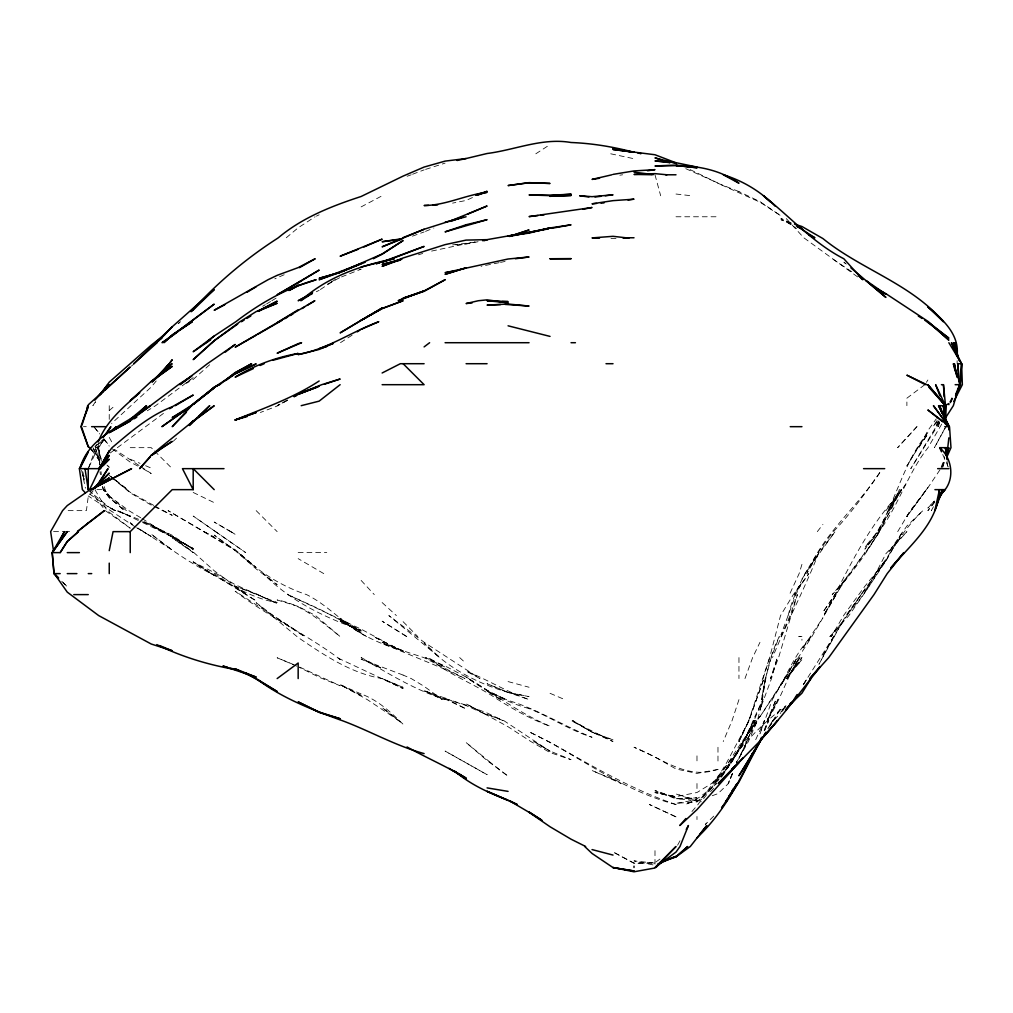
<?xml version="1.0" encoding="UTF-8"?>
<svg xmlns="http://www.w3.org/2000/svg" width="1013" height="1013" viewBox="0 0 1013 1013"><rect width="100%" height="100%" fill="white"/><g stroke="black" fill="none" stroke-linecap="round" stroke-linejoin="round"><path stroke-width="0.75" stroke-dasharray="5 3.75" d="M942.622 467.158L944.635 456.66M939.583 422.18L938.456 426.676L939.368 423.675M801.941 564.355L799.13 573.611L789.431 594.606M738.958 741.541L748.784 720.547L763.954 678.571L749.088 720.547L738.958 741.541L748.746 720.547L769.639 657.576M763.106 678.571L769.652 657.576L780.529 615.587L793.318 594.606L808.83 573.611L794.344 594.606L801.941 582.247L795.914 594.606L780.947 634.847M942.812 467.158L945.142 459.661M738.958 699.654L732.082 720.547L723.219 741.541M788.101 615.587C796.079 584.26 814.034 556.973 833.344 531.635C851.389 513.224 865.938 492.09 880.816 471.121C857.884 506.665 822.974 533.661 806.892 573.611L818.795 552.617C805.006 588.35 786.898 622.147 772.514 657.576M744.973 678.571L752.634 657.576L759.965 642.318M88.258 468.652L96.007 447.67L99.527 442.656M764.169 730.348L775.958 699.552L767.272 720.547L777.921 699.552L766.968 720.547C780.479 700.895 786.506 677.583 799.333 657.576L787.456 678.571L799.979 657.576L786.822 678.571L801.941 657.576L786.43 678.571L801.941 659.678L785.265 678.571L759.965 716.748L811.869 636.582L822.923 617.778L801.941 649.194L811.274 636.582C797.851 650.447 789.709 668.111 780.947 685.054L797.218 657.576L772.324 699.552L759.965 733.843L764.422 720.547L754.862 741.541M780.947 636.582L790.026 615.587L797.408 594.606L778.604 657.576L770.526 678.571L777.326 657.576L771.501 678.571L759.965 709.809L762.814 699.552L757.445 720.547L748.366 741.541L738.958 758.294L746.961 741.541L755.052 720.547L746.961 741.541L738.958 758.547M941.14 467.259L944.458 458.864M732.462 773.729L728.448 783.518L717.976 793.648L710.974 796.18M764.676 730.297L768.791 720.547L764.676 730.183M938.279 421.079L935.885 426.676L938.456 421.079M950.245 402.883L953.309 395.893M885.906 510.641L901.671 489.646L884.805 510.641C859.644 542.613 842.93 579.841 824.088 615.587L843.93 581.209L822.923 612.143L864.912 552.617L843.93 580.981L832.192 594.606C861.354 564.14 883.551 528.659 899.405 489.646L877.853 531.635L890.592 510.641L901.101 489.646L888.857 510.641L901.519 489.646L887.692 510.641L906.888 482.353M879.626 531.635L865.52 552.617L879.639 531.635L885.906 517.706M88.891 467.259L100.528 442.073M950.65 402.883L953.334 397.286M738.958 758.218L746.974 741.541M743.035 741.541C735.261 756.914 725.295 771.615 712.797 783.518C738.591 762.042 748.252 728.6 762.916 699.552L754.039 720.547L743.517 741.541L753.875 720.547L744.2 741.541L730.981 762.523L755.128 720.547L738.958 749.303L721.18 777.794M99.907 462.662L95.349 447.67L96.754 444.872M749.088 720.547L726.752 762.523L717.976 777.136L711.607 783.518L696.982 792.508L676 796.623L654.993 792.597L676 796.8L654.993 792.077L676 797.801L654.993 790.495L676 798.89L696.982 797.864L676 798.725L696.982 800.473L696.982 801.258L676 793.939L696.982 800.473M833.623 636.582L819.061 664.135M941.482 467.259L945.18 460.307M933.454 506.703L931.34 510.641L932.973 508.02M949.599 402.123L953.208 395.412M803.271 684.725L843.93 620.184L864.912 588.946M945.078 427.993L934.404 447.67L945.939 426.676M864.912 589.211L845.944 615.587C876.498 584.058 891.149 540.853 922.881 510.641L906.888 526.026L888.3 552.617L906.888 531.635L885.906 553.68L875.663 573.611L864.912 591.605L875.422 573.611L885.906 559.455L843.93 619.12L818.96 664.135M801.941 579.081L819.112 552.617L835.092 531.635L804.93 573.611M99.717 464.157L98.97 447.67L103.364 439.667M677.583 845.184L681.192 838.625M885.906 560.683L902.57 531.635L885.906 560.999L863.494 594.606L848.881 615.587L829.875 636.582L843.93 620.349L831.242 636.582L843.93 615.043L864.912 586.185L885.906 560.683L875.992 573.611M722.383 775.553L729.702 762.523L738.958 750.367L730.791 762.523L743.263 741.541L759.965 716.33C736.666 746.67 723.877 789.671 685.307 804.512L696.982 799.713L676 803.347L696.982 801.865L716.508 783.518L696.982 801.865M939.608 422.573L910.788 468.652L939.216 421.547M721.104 777.452C731.652 757.458 747.974 741.288 757.445 720.547C736.654 746.492 721.712 776.351 700.869 802.043M738.958 749.671L731.475 762.523L719.774 779.136M897.695 531.635L910.282 510.641L927.883 487.76L940.735 468.652M927.883 487.532L906.888 516.427L910.282 510.641M803.41 684.725L807.082 678.571L801.941 686.877M772.678 720.547L767.981 728.423L780.947 707.998L771.222 724.485M822.923 655.196L834.155 636.582M941.71 424.092L927.883 447.873C903.305 478.845 895.049 520.213 864.912 546.995L877.663 531.635L864.912 549.135C893.985 514.515 899.189 467.449 927.883 432.703L918.88 447.67L927.883 430.55L936.329 418.8M769.298 727.106L773.539 720.547L780.947 712.658M95.45 401.743L92.879 405.681L95.539 401.984M926.351 382.357L927.883 380.014M937.152 420.496L932.859 426.676L937.861 421.142M906.888 516.427L926.389 489.646L910.966 510.641M780.947 683.851L784.746 678.571M156.217 380.989L151.216 387.067L111.569 423.51M843.93 580.981L849.527 573.611M817.314 531.635L822.923 524.468M934.695 501.992L927.883 510.641L934.809 501.992M104.478 439.287L97.83 447.67L101.401 459.661M104.2 439.287L97.159 447.67L106.213 437.375M93.145 490.799L88.258 496.56L86.409 510.641L67.251 510.641M781.96 711.468L784.011 709.087M691.942 811.527L698.008 804.512C722.915 768.247 749.987 732.196 785.759 705.934M710.518 791.685L713.684 788.19M934.189 501.144L927.883 508.045L934.366 501.144M786.05 705.884L780.947 711.151L785.354 707.289M713.747 816.123L705.289 824.455L708.821 821.138M95.032 446.619L97.223 444.517M173.299 441.25L176.553 438.123M95.121 446.619L99.831 442.402M100.996 441.351L103.351 439.249M209.653 364.756L193.192 379.444L186.595 383.193M780.947 711.898L783.239 709.834M109.239 410.594L114.849 405.681M286.261 237.764L298.164 227.798L315.094 216.769M110.303 452.95L164.802 412.405M193.192 377.621L155.597 405.681L147.278 410.772M131.272 366.187L134.387 363.705M186.253 382.927L192.039 378.507M924.806 384.687L906.888 398.198L906.888 405.681M659.944 859.075L654.993 862.645L634.011 863.101L613.017 851.933L634.011 863.304L654.993 863.152L634.011 860.885L654.993 865.33M320.374 289.528L335.151 279.74L331.15 281.969M535.814 153.799L550.046 144.542M352.068 335.189L340.406 342.711L337.139 343.698M271.826 300.734L277.157 297.467M262.696 306.268L265.305 304.685M266.609 303.9L270.522 301.519M287.337 400.363L277.157 406.048L260.379 412.481M287.667 399.983L277.157 405.681L287.667 400.097M327.49 284.184L340.14 277.473M361.122 206.893L382.129 195.775M316.347 291.731L319.146 290.338M316.436 216.111L319.146 214.794M472.501 197.535L466.094 200.46L452.583 203.119M284.159 274.738L274.84 278.828M425.511 231.382L433.893 227.988M341.546 276.916L361.122 269.154L358.133 270.091M412.595 174.236L424.105 169.867M407.137 176.275L411.164 174.78M696.982 801.258L703.984 798.725M412.418 236.168L424.105 231.952M425.612 169.386L445.087 163.118M418.432 254.795L422.687 253.465M431.601 251.085L475.084 241.841M499.067 262.696L481.074 266.305M500.574 262.38L505.069 261.443M478.073 241.727L466.094 244.057L452.583 245.184M619.88 175.198L622.628 174.78M452.583 244.893L478.073 241.828M615.993 238.448L608.522 238.46M801.941 636.582L798.877 636.582L801.941 636.582L801.941 640.267M676 216.769L717.976 216.769M83.433 426.676L86.27 426.676M95.235 447.67L98.97 447.67M130.234 447.67L151.216 447.67L153.432 449.873M96.931 489.646L102.516 489.646M53.55 531.635L65.693 531.635M67.251 531.635L69.555 531.635M298.164 552.617L326.781 552.617M676 194.027L691.461 195.775M610.725 153.799L634.011 158.724M508.07 692.423L529.052 696.615L508.07 692.385L487.076 683.724L508.07 692.423C476.553 683.117 446.606 667.364 424.105 643.014L439.857 657.576L388.84 615.587L424.105 642.242L479.934 678.571L466.094 671.062C487.544 679.596 507.133 692.132 529.052 699.552L508.07 692.385M508.07 681.584L529.052 687.245M791.444 223.113L780.947 219.707L792.141 224.531M142.82 521.961L151.216 525.316L142.82 521.91M685.788 168.665L717.976 183.087L687.194 168.183M293.96 664.718L277.157 657.779L296.758 666.149M130.234 459.231L140.022 463.346M145.619 465.714L152.419 468.652M138.629 519.276L116.558 510.641L130.234 516.161L117.647 510.641L141.427 521.974M144.226 521.657L172.223 535.295L193.192 549.439L172.223 536.333L193.192 548.907L172.223 536.915L142.82 522.619M550.046 693.31L564.659 699.552M299.557 667.061L340.14 685.763L319.146 677.254L299.557 667.453M403.111 651.372L373.556 636.582L403.111 651.22L382.129 642.293L403.111 650.802L424.105 657.703L464.929 678.571L445.087 669.378L382.129 643.306L403.111 650.802C380.242 644.306 358.501 634.138 340.14 618.867L361.122 632.922L340.14 620.273L361.122 631.542L340.14 621.324L361.122 630.251C325.376 617.93 290.022 600.924 263.266 573.611L277.157 584.666L256.175 568.951L235.181 550.616L214.199 535.117L235.181 550.376L168.069 510.641L235.181 549.679L256.175 567.495L238.245 552.617C258.163 571.218 280.664 586.021 306.572 594.606C328.592 605.495 344.825 625.186 366.592 636.582M323.755 573.611L298.164 558.632M193.192 492.457L214.199 502.651M154.014 506.5L172.223 515.338L155.078 506.158M790.748 223.215L780.947 218.352L796.699 228.507M137.869 466.056L130.234 462.156L110.696 447.67M466.094 677.001L445.087 665.997L425.549 657.576L445.087 667.111L428.081 657.576C449.139 675.253 475.528 684.142 497.852 699.552C514.528 709.809 531.521 719.661 550.046 726.207C520.049 713.696 493.926 693.55 466.094 677.001L468.816 678.571M203.942 531.635L214.199 537.029M211.109 573.611L193.192 562L214.199 575.257C191.685 564.026 170.754 549.945 151.216 534.117L172.223 550.072L137.895 528.09L151.216 536.472L142.985 531.635M382.129 640.469L361.122 629.149L287.73 594.606L319.146 608.914L361.122 631.061L340.14 618.221M153.799 505.411L130.234 492.305L115.127 480.124M851.794 271.737L832.23 258.746M151.216 505.107L130.234 492.837L112.646 478.212M142.947 468.652L151.216 473.514L140.237 466.246M211.059 573.611C232.116 585.261 252.895 598.81 277.157 602.507L235.181 586.185L256.175 593.757L277.157 603.545L235.181 584.653L216.326 573.611L193.192 561.949L256.175 600.924L214.199 573.611L214.199 570.927M140.731 517.757L128.841 510.641L109.239 496.129L104.554 489.646L109.239 496.129L105.061 489.646L104.377 486.645M142.035 518.542L162.89 531.635L151.216 524.937L172.223 536.042L193.192 552.617L172.223 537.789L193.192 551.996L214.199 570.737L246.628 594.606L235.181 586.97M135.362 526.963L88.258 495.965M136.641 527.748L143.048 531.635M277.157 618.816L304.672 636.582L273.282 615.587L256.175 602.735L298.164 637.532C324.084 655.006 350.574 673.151 382.066 678.571L403.111 687.384L382.129 678.571L403.111 688.574L336.911 657.576L340.14 659.412C306.762 634.239 268.268 616.816 235.181 591.237L298.164 631.833M138.984 465.448L114.52 449.405M89.486 493.951L109.239 507.589L115.685 510.641L109.239 507.26L88.258 490.254M857.618 276.904L803.79 237.764L785.632 217.884M110.455 476.351L114.127 479.2M115.355 480.149L127.587 489.646L112.899 478.022M110.417 476.313L113.95 479.162M846.26 264.064L843.93 262.139L847.261 265.241M109.239 475.35L111.506 477.262M109.239 496.129L126.41 510.641M105.365 510.641L130.234 528.204L107.125 510.641L94.956 489.646M382.129 602.558L396.387 615.587M459.674 657.576L466.094 663.502M88.903 447.67L101.325 459.661M106.973 465.106L109.239 467.284L107.112 465.106M61.73 581.259L67.251 586.73L61.844 581.259M154.533 450.975L172.223 468.652M256.175 510.641L277.157 531.635M403.111 621.691L417.825 636.582M90.094 447.67L101.794 459.661M361.122 580.424L374.278 594.606M94.842 427.853L99.641 433.716M104.44 439.591L109.239 445.454M93.892 426.676L99.641 433.944M103.478 438.794L109.239 446.075M89.448 489.646L104.428 509.4M91.866 450.139L99.806 461.244M92.955 447.67L100.553 460.788M109.239 437.388L112.772 443.808M93.627 449.063L100.35 463.055M942.723 454.52L948.257 466.879M82.395 474.249L84.826 481.251L82.37 474.249M82.762 471.653L84.801 479.149M654.993 174.78L660.666 195.775M102.706 486.645L103.351 489.646L109.239 497.56L124.599 510.641L109.239 497.662L103.212 489.646L102.592 486.645M81.584 470.159L85.434 488.152M101.351 461.156L98.578 447.67L99.831 467.158M99.996 471.653L100.414 474.654M947.041 461.156L947.763 467.158L947.598 464.157M101.059 471.653L101.3 474.654M957.095 360.704L957.171 363.705M738.958 657.576L738.958 678.571M717.976 747.265L717.976 762.523M717.976 776.097L717.976 782.897M696.982 755.863L696.982 762.523M696.982 783.518L696.982 790.355M696.982 816.478L696.982 819.555M654.993 850.667L654.993 864.089M109.239 405.681L109.239 419.369M765.334 678.571L762.472 699.552L759.965 710.67C764.891 685.586 767.385 659.742 779.301 636.582L771.21 657.576L765.423 678.571L761.459 699.552L765.334 678.571M732.31 773.729L728.182 783.518L732.399 773.729M836.042 594.606L823.493 615.587L836.118 594.606M918.006 447.67L906.888 465.891L918.069 447.67L927.883 434.134L918.006 447.67M738.3 759.345L736.299 762.523L738.3 759.357M916.942 426.676L897.632 447.67L916.942 426.676M180.555 321.716L178.174 323.616L180.58 321.716M717.976 769.361L696.982 773.413L676 768.981L654.993 756.964L634.011 747.239C661.16 757.863 686.915 780.365 717.976 769.361M298.164 606.42L277.157 599.962C302.102 604.419 321.083 621.311 340.14 636.582L315.55 615.587L298.164 606.42M466.094 705.111L448.215 699.552L466.094 705.555L487.076 715.013L466.094 703.782L508.07 726.752L530.875 741.541L550.046 752.558L571.028 759.687L550.046 751.051L533.788 741.541L550.046 751.253L503.689 720.547L487.076 714.368L502.992 720.547L487.076 712.987L466.094 705.111M676 804.512C629.934 792.71 590.972 765.233 550.046 742.478L529.052 731.741L550.046 742.25C590.87 765.144 631.428 789.52 676 804.512M445.087 698.084L424.105 690.942L446.176 699.552L466.094 708.923L445.087 698.084M529.052 708.594C506.994 702.541 486.873 691.486 468.145 678.571L487.076 690.397L505.905 699.552L487.076 690.917L508.07 700.388C537.662 709.037 563.532 726.093 592.035 737.261C569.838 730.31 550.553 717.115 529.052 708.594M613.017 739.87L592.035 732.26L572.674 720.547L592.035 732.12L612.979 741.541L571.281 720.547L592.035 732.12L613.017 739.87M403.111 675.076L361.122 659.159L382.129 668.517L361.122 657.576C388.106 673.455 415.026 690.056 445.087 699.552L424.105 690.334L442.352 699.552L424.105 686.333L411.24 678.571L403.111 675.076M738.958 191.584L717.976 183.328L759.965 202.144L780.947 215.858L759.965 201.625L738.958 191.584M613.017 779.339L592.035 770.513L621.26 783.518L613.017 779.339M676 816.883L649.46 804.512L676 816.883M361.122 693.968L340.14 684.649L367.2 699.552L398.742 720.547L382.129 707.543L403.111 724.257C390.714 712.101 377.76 699.996 361.122 693.968M172.223 536.915L151.216 525.582L193.192 548.451L172.223 536.915M361.122 695.475L340.14 684.649L361.122 695.475M487.076 774.666L445.087 751.064L487.076 774.666M406.757 636.582L382.129 621.184L406.757 636.582M230.901 531.635L214.199 522.05L235.181 534.358L230.901 531.635M114.874 510.641L109.239 507.26L114.874 510.641M500.612 699.552L487.076 691.107L500.612 699.552M215.604 531.635L193.192 516.086L245.703 552.617L215.604 531.635M490.457 762.523L466.094 742.567L487.076 760.535L508.07 776.211L490.457 762.523M132.792 524.557L130.234 522.797L132.792 524.557"/><path stroke-width="1.5" d="M949.092 429.575L949.13 426.676M945.142 414.684L945.42 405.681L935.632 384.687L939.937 395.893M945.496 414.684L946.028 405.681L927.883 384.687L945.37 405.681L945.825 422.18M948.864 437.831L947.75 447.67L939.659 447.67L941.495 451.785M945.496 452.165L946.357 447.67L947.256 459.661M86.143 413.177L87.637 405.681M109.239 550.641L113.076 531.635L130.234 531.635L172.223 489.646L193.192 489.646L193.192 468.652L214.199 489.646M87.219 410.176L88.258 405.681L88.258 406.39M946.535 455.166L948.864 447.67L946.661 453.267M81.939 425.181L88.258 405.757L80.85 426.676L88.258 446.758L90.094 447.67M760.51 740.136L761.548 737.337M955.677 394.488L959.602 384.687L953.347 405.681L945.686 417.622M955.525 395.893L960.489 384.687L953.36 363.705L955.158 371.201M759.965 741.453L738.958 782.036L725.954 801.891L727.435 799.257M752.786 752.735C738.768 783.733 721.902 814.211 696.982 837.84M750.772 756.926L748.189 762.523L762.346 737.603M175.3 405.681L193.192 395.057L172.223 406.757C149.19 415.647 130.639 431.969 112.076 447.67C102.11 460.041 96.919 475.717 89.448 489.646L92.208 489.646M98.16 442.073C106.036 421.433 123.561 406.846 139.731 392.651L130.234 400.755L151.216 381.369L172.223 366.377L151.216 381.635L172.083 363.705L152.381 381.825M100.224 468.652L109.239 450.772L99.692 468.652L79.381 468.652L82.395 489.646L85.32 492.799M58.741 542.829L64.414 531.635L52.207 552.617L54.006 573.611L58.412 577.98M953.74 401.49L962.35 384.687L961.603 363.705L951.435 342.711L957.31 356.703M79.381 468.652L88.258 451.798L79.9 468.652C89.017 435.286 125.865 424.84 150.317 405.681L130.234 419.281L146.492 405.681L139.997 412.152M946.649 457.521L950.979 447.67L949.523 426.676L944.774 426.676M940.52 493.584L942.647 489.646L934.822 510.641L939.482 489.646C938.063 522.936 910.89 544.285 891.111 567.774M106.302 434.324L110.848 426.676L103.06 437.641M686.257 829.432L688.435 825.506L680.002 846.488L676 852.06L654.993 867.483L676 846.488L655.968 867.483M725.789 801.891L727.296 799.257M728.803 796.636L730.322 794.015M731.829 791.394L733.336 788.772M99.692 468.652L106.846 456.394M759.965 741.187L738.958 775.768L762.561 737.603M729.031 796.636L737.059 783.518L721.75 807.893M810.907 678.571L801.941 693.171L790.216 704.301M98.223 484.404L108.011 468.652L94.981 488.329M938.696 498.827L944.42 489.646L939.558 495.826M941.938 493.09C955.17 481.137 952.942 458.902 939.659 447.67M793.951 699.552L797.142 694.487M102.503 466.005L109.239 455.369L100.376 468.652M60.185 552.617L67.251 541.486L78.444 531.635L67.251 541.486L60.185 552.617L52.207 552.617L54.006 573.611L60.172 573.611M106.834 456.091L98.818 468.652L105.757 458.775M764.207 734.982L765.904 732.348M99.743 395.184L109.239 382.154L151.216 345.18L165.03 334.353M764.296 734.982L766.031 732.348M820.378 666.63C800.498 691.448 781.821 717.407 759.965 740.655L777.617 720.547L759.446 741.541L718.242 783.518L738.958 762.523L696.982 809.628L679.85 825.506L685.89 818.517M102.617 392.107L107.922 384.687L98.248 396.349M170.057 362.717L172.223 359.754L165.524 368.643M699.932 834.142L706.821 825.506L690.322 846.488L676 856.833L687.713 846.488L676 856.935L660.603 862.177M939.747 495.826L944.686 489.646L941.533 493.09M785.582 709.847L791.166 702.984M819.91 666.63L809.881 678.571L828.748 657.576L873.991 594.606L887.198 573.611L903.862 552.617L890.896 567.774M721.585 807.703L724.282 804.512M163.232 370.695L169.247 363.705L152.279 381.762M163.296 370.695L169.336 363.705M785.873 709.847L794.749 699.552L790.14 703.668M100.907 394.019L109.239 384.687L94.842 400.16M743.099 757.749L732.222 769.158M150.165 457.002L139.617 468.652L151.216 455.356L160.32 447.67L193.192 421.079L214.199 405.732L193.192 421.421L209.742 405.681L198.713 416.52M98.147 485.252L109.239 473.172L92.12 489.646M103.326 465.511L109.239 459.231L99.54 468.652M160.32 339.292L172.223 326.756L214.199 289.629L193.192 309.94M113.241 429.791L116.242 426.676L112.734 429.816M731.855 769.158L735.058 765.841M193.192 309.712L191.09 311.713C216.402 283.602 245.323 259.049 277.157 238.549L278.322 237.764C302.406 217.542 331.618 206.133 361.122 196.484L403.111 176.097L424.105 167.056L445.087 161.118L466.094 158.535L487.076 153.507C515.111 149.962 542.348 137.515 571.028 142.504C592.339 143.34 613.422 146.834 634.011 152.292L613.017 149.468L654.993 154.748L676 162.827M104.896 390.271L130.234 367.023L88.258 404.833M186.379 412.316L172.223 426.676L193.192 403.997L214.199 387.295L235.181 373.683L256.175 363.844L235.181 373.886M191.33 423.839L196.509 418.698M157.078 342.711L133.792 363.705L172.223 326.756L156.496 342.711L162.105 337.734M206.032 394.374L214.199 387.346L219.239 384.687L214.199 387.295L193.192 404.554L214.199 387.878L191.026 405.681L172.223 417.584L180.086 413.165M210.679 339.849L193.192 351.726L214.199 336.012L235.826 321.716C259.974 303.292 286.73 287.895 316.157 279.74L298.164 285.729L290.288 289.895M205.93 342.711L214.199 336.012M173.426 335.088L178.275 331.264M180.707 329.364L214.199 304.153L173.4 334.429M340.14 384.687L319.146 401.135L301.19 405.681M219.606 384.687L235.181 372.581L251.617 363.705L235.181 372.822L224.531 381.04M225.304 352.106L235.181 344.471L207.386 363.705L179.883 384.687L190.773 376.798M424.105 346.902L429.626 342.711M152.444 454.926L162.257 447.67M277.157 678.571L298.164 663.021L298.164 678.571M298.164 282.741L301.861 280.487L277.157 294.77L319.146 270.091L303.09 279.74M226.203 380.192L233.902 374.785M88.258 490.988L67.251 505.576L62.565 510.641L50.65 531.635L53.55 551.123M93.335 488.81L109.239 477.895L91.183 489.646L131.601 468.652L90.537 489.646M173.476 334.48L192.305 321.716L172.223 334.822L163.853 342.711L172.223 335.328L162.067 342.711L172.223 336.037M191.964 375.848L178.402 384.687L130.234 420.864L109.239 432.69L130.234 421.155M357.247 331.859L359.83 330.187M401.705 239.081L382.129 246.817L424.105 229.267L463.41 216.769L450.722 221.391M156.027 452.267L151.216 455.331L172.223 441.402L163.498 446.885M308.661 295.733L300.785 300.734C326.958 277.195 360.286 265.431 394.272 258.746L361.122 266.951M256.175 335.202L235.181 347.155L314.853 300.734L307.154 305.432M319.146 381.002C293.251 397.982 263.709 408.277 235.181 419.964L247.185 416.558M237.688 324.071L214.199 340.697L239.98 321.716L256.175 311.573L277.157 303.242L257.581 311.384M241.461 321.716L244.133 320.083M246.817 318.437L250.831 315.967M298.164 309.775L277.157 322.653M302.013 308.56L304.584 306.99M134.172 418.762L136.793 417.166M246.995 292.251L256.175 286.768M288.971 290.528L298.164 285.134L288.971 290.25M282.31 320.171L257.492 334.455M284.957 318.626L287.603 317.094M290.237 315.55L292.884 314.005M299.468 267.647L315.182 258.746L298.164 267.622L277.157 275.346L268.002 279.74L214.199 310.244L224.709 304.812M182.707 411.696L186.645 409.493M294.099 396.564L296.809 395.057L294.226 396.425M312.586 292.719L298.164 300.734L312.143 293.808M258.809 311.232L277.157 301.165L257.581 311.244M169.589 408.733L172.223 407.302M944.85 405.681L948.864 403.541L948.864 404.668M294.226 396.602L296.847 395.209M373.354 258.746L382.129 254.225L403.111 240.575L382.129 253.997L341.546 271.75L365.199 262.228M382.129 372.987L400.35 363.705L424.105 363.705M449.303 221.454L487.076 205.994L467.487 214.25M253.377 368.567L235.181 377.14C254.504 365.262 275.84 357.374 298.164 353.436L272.839 360.299M260.176 365.478L264.178 363.705M361.122 329.352L378.773 321.716C351.486 331.821 327.212 349.27 298.164 354.575L319.146 349.46M320.564 348.852L333.391 343.331L319.146 348.763L326.642 346.649M363.92 246.969L382.129 239.144L340.14 256.213L358.323 249.236M657.792 864.127L676 856.34L660.603 862.025M341.546 271.737L361.122 263.557L319.146 279.74L340.14 272.345L319.146 278.296L340.14 272.32M477.693 195.218L487.076 191.318L475.92 194.889M424.105 229.267L402.693 237.764M317.74 386.966L298.164 394.12L321.691 384.687L340.14 379.014L324.502 384.218M298.164 394.5L317.74 386.738M298.164 394.12L319.146 386.181M383.534 261.936L424.105 246.425L382.129 261.911M401.705 259.252L382.129 266.33L403.111 257.986L445.087 244.639L466.094 240.094L487.076 239.65L548.552 228.887M509.564 236.333L529.052 229.976L509.564 236.46L550.046 227.95L571.028 224.823L551.553 228.33M401.604 259.151L382.129 264.431L400.11 260.202M445.087 222.24L466.094 216.769M475.92 195.078L487.076 192.318C465.587 194.825 445.973 205.386 424.105 205.525L428.6 205.322M611.953 174.78L592.035 179.402L599.531 178.263M457.091 160.497L466.094 158.535M583.032 209.273L592.035 207.5L529.052 216.605L538.055 215.541M484.075 240.562L487.076 239.98L482.581 240.676M654.993 867.989L634.011 871.788L612.865 867.483L592.035 853.453L584.704 846.488M452.583 271.383L445.087 272.7L508.07 258.999L529.052 256.985L515.414 258.746M613.017 174.388L634.011 170.931L654.993 169.652L647.51 170.766M401.604 238.764L382.129 241.727L401.604 239.22M628.022 200.055L634.011 199.181L613.017 200.65L592.035 203.803L596.53 203.461M605.204 195.775L613.017 194.825L592.035 196.674L579.677 195.775L588.946 196.978M594.96 197.016L600.823 196.307M541.056 215.187L544.057 214.819M472.083 302.938L466.094 303.545L478.326 300.734L487.076 299.848L508.07 302.76L487.076 300.734L508.07 301.595L502.068 301.545M601.026 203.132L604.027 202.904M623.438 238.068L629.39 237.764M433.095 205.133L437.591 204.93M500.574 304.571L487.076 305.09L508.07 304.027L529.052 306.053L505.069 304.394M665.655 174.78L676 174.78M622.97 237.764L634.011 237.764M445.087 342.711L529.052 342.711M571.028 342.711L575.435 342.711M957.272 356.209L955.386 342.711L957.475 356.209L953.385 342.711L959.26 360.704M466.094 363.705L487.076 363.705M606.015 363.705L613.017 363.705M958.602 377.191L957.88 363.705L961.628 363.705L960.223 384.687L961.628 363.705L948.864 342.711M382.129 384.687L424.105 384.687L403.111 363.705M941.406 384.687L943.458 384.687L945.522 405.681M955.158 384.687L960.489 384.687M942.027 413.177L939.583 405.681L946.028 405.681M81.458 426.676L88.258 446.746M91.601 426.676L105.352 426.676M790.229 426.676L801.941 426.676M224 468.652L182.454 468.652L193.192 489.646M863.557 468.652L884.704 468.652M937.658 468.652L948.864 468.652M88.258 469.082L84.991 468.652L88.258 489.646L89.169 489.646M934.936 489.646L945.18 489.646M67.251 552.617L79.394 552.617M67.251 573.611L76.899 573.611M88.258 573.611L91.714 573.611M73.797 594.606L88.258 594.606M652.005 174.73L634.011 174.426L654.993 173.641L666.896 174.78M599.531 238.156L592.035 237.903L613.017 236.32L625.806 237.764M690.98 166.601L676 165.461L654.993 166.031C683.838 164.106 714.659 165.828 738.958 183.214L723.269 174.78C742.833 180.681 760.94 191.634 775.262 206.234M634.011 172.134L653.499 174.591M487.076 787.886L508.07 791.394M696.982 167.056L676 162.688L654.993 160.928L669.998 162.662L665.503 161.295M508.07 325.806L550.046 336.405M676 163.359L654.993 157.889L662.502 160.32M592.035 849.578L613.017 855.073M223.189 666.035L227.684 667.326M230.685 668.175L235.181 669.466C208.045 664.819 181.58 656.665 156.812 644.597M223.189 666.136L256.175 677.077L235.181 668.846L256.175 678.571L248.299 674.126M794.445 224.088L801.941 226.519L822.923 238.562C860.923 269.458 911.067 283.678 943.382 321.716L927.883 306.964C942.748 319.26 960.058 334.796 956.968 356.209M424.105 753.596C395.45 745.771 369.682 730.804 341.989 720.547L340.14 719.914C311.295 709.391 282.209 698.096 257.492 679.444M159.611 645.572L172.223 650.751L151.216 644.015L98.692 615.587L67.251 592.136L54.271 573.611L58.602 577.98M797.738 226.95L801.941 228.761L796.345 225.988M809.134 235.155L814.895 237.764L798.231 227.013M585.653 846.488L571.028 839.182L550.046 826.76L529.052 812.312L509.336 800.701M925.338 384.687L906.888 375.165L927.883 385.206L945.42 405.681L928.921 387.257M509.324 800.587L517.225 804.512L487.076 791.28L508.07 800.219C489.152 793.014 470.425 784.632 454.976 771.286M874.092 287.223L885.906 293.694L927.883 321.311L948.864 340.165L927.883 321.716L948.864 338.139L924.666 320.095M407.049 746.961C426.524 757.825 446.885 766.676 466.094 778.098L452.963 770.5M878.03 289.743L885.906 294.264L866.14 280.588M245.944 673.037L277.157 691.512L257.492 679.368M449.025 768.348L466.094 778.82L458.674 773.539M918.31 316.056L922.121 318.475M542.183 820.441L529.052 812.021L540.866 819.606M948.864 425.903L927.883 409.974L942.698 421.763M945.167 423.725L947.636 425.688M850.92 267.901L885.906 297.417L866.077 280.728M770.45 202.043L763.447 195.775C790.203 216.795 813.021 242.943 843.816 258.746L862.835 279.74L858.378 275.599M947.965 425.435L933.416 405.681L947.851 425.435M948.864 425.498L938.532 405.681L948.181 425.27M939.583 405.681L948.257 425.27M954.828 342.711L958.26 357.703M956.956 377.191L954.385 363.705L956.31 374.202M947.396 459.433L945.42 447.67L946.319 455.166M945.762 422.18L943.331 405.681L944.914 419.179M955.386 342.711L956.145 351.714M957.88 363.705L959.26 383.193M943.458 384.687L944.129 396.691M948.902 429.677L948.864 426.676L948.864 429.575M634.011 866.191L634.011 867.483M130.234 531.635L130.234 552.617M109.239 563.127L109.239 573.611M88.258 468.652L88.258 489.646M67.251 531.635L52.233 552.617L67.251 531.635M193.192 420.585L189.456 425.46L193.192 420.585M211.856 342.711L193.192 359.628L214.199 340.837L211.856 342.711M88.258 522.885L77.381 531.635L104.415 510.641L88.258 522.885M172.223 419.369L161.903 426.676L191.672 405.681L172.223 419.369M361.122 320.298L340.14 332.884L382.129 308.015L361.122 320.298L382.129 308.661L403.111 300.734L382.129 308.421L361.122 320.298M445.087 279.74L424.105 291.339L403.111 298.151L424.105 290.921L445.087 279.74M298.164 343.673L277.157 353.208L301.583 342.711L298.164 343.673M403.111 298.518L398.16 300.734L424.105 290.921L403.111 298.518M382.129 261.671L376.519 263.671L382.129 261.671M256.175 412.506L235.181 419.964L256.175 412.506M466.094 224.759L445.087 231.85L487.076 219.682L466.094 224.759M466.094 267.761L445.087 274.346L466.094 267.837M550.046 227.95L529.052 233.104L508.07 236.042L529.052 232.661L550.046 227.95M529.052 182.644L508.07 185.556L529.052 182.733L550.046 183.454L529.052 182.644M571.028 194.23L550.046 195.636L529.052 194.952L550.046 195.23L571.028 194.23M571.028 195.471L550.046 196.307L571.028 195.471M571.028 258.67L550.046 258.746L571.028 258.67M696.982 167.765L676 165.461L696.982 167.765M634.011 870.965L613.017 867.571L634.011 870.965M634.011 152.292L613.017 148.67L634.011 152.292M640.976 153.545L638.19 153.039L640.976 153.545M340.14 718.736L319.146 712.443L298.164 701.87L319.146 712.063L340.14 718.736"/></g></svg>
